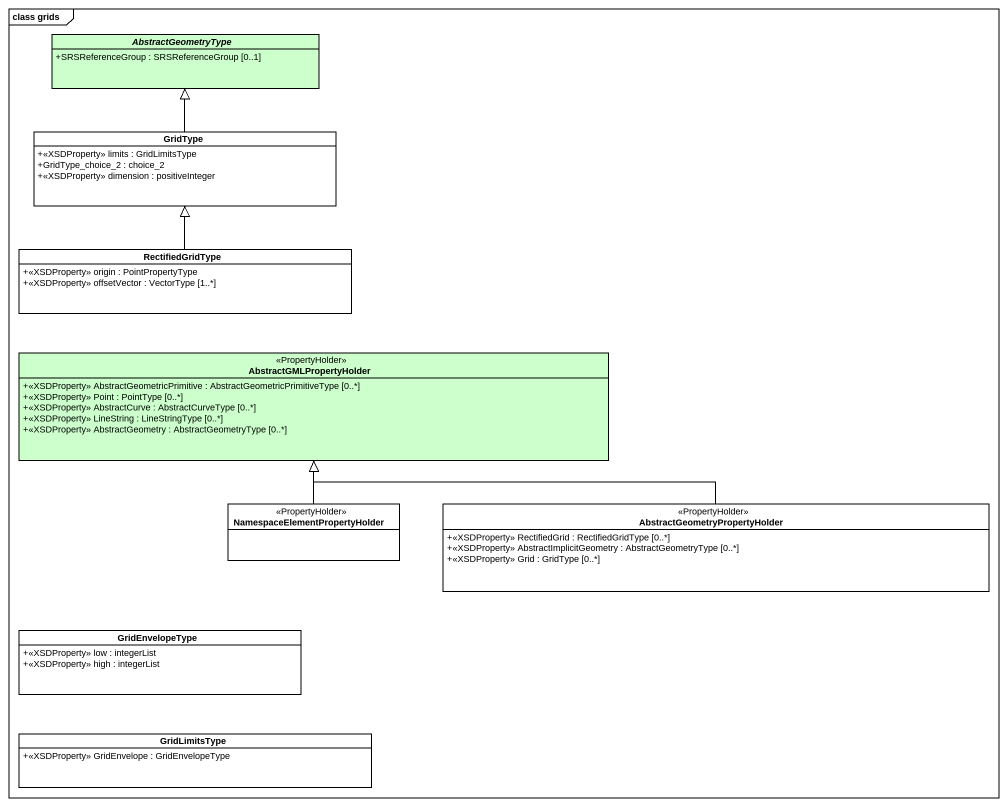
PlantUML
@startuml
mainframe class grids
hide circle
hide empty members
skinparam classAttributeIconSize 0
abstract class AbstractGeometryType #CCFFCC {
  +SRSReferenceGroup : SRSReferenceGroup [0..1]
}
class GridType {
  +<<XSDProperty>> limits : GridLimitsType
  +GridType_choice_2 : choice_2
  +<<XSDProperty>> dimension : positiveInteger
}
class RectifiedGridType {
  +<<XSDProperty>> origin : PointPropertyType
  +<<XSDProperty>> offsetVector : VectorType [1..*]
}
class AbstractGMLPropertyHolder <<PropertyHolder>> #CCFFCC {
  +<<XSDProperty>> AbstractGeometricPrimitive : AbstractGeometricPrimitiveType [0..*]
  +<<XSDProperty>> Point : PointType [0..*]
  +<<XSDProperty>> AbstractCurve : AbstractCurveType [0..*]
  +<<XSDProperty>> LineString : LineStringType [0..*]
  +<<XSDProperty>> AbstractGeometry : AbstractGeometryType [0..*]
}
class "NamespaceElementPropertyHolder" as NamespaceElementPropertyHold <<PropertyHolder>>
class "AbstractGeometryPropertyHolder" as AbstractGeometryPropertyHold <<PropertyHolder>> {
  +<<XSDProperty>> RectifiedGrid : RectifiedGridType [0..*]
  +<<XSDProperty>> AbstractImplicitGeometry : AbstractGeometryType [0..*]
  +<<XSDProperty>> Grid : GridType [0..*]
}
class GridEnvelopeType {
  +<<XSDProperty>> low : integerList
  +<<XSDProperty>> high : integerList
}
class GridLimitsType {
  +<<XSDProperty>> GridEnvelope : GridEnvelopeType
}
GridType -up-|> AbstractGeometryType
RectifiedGridType -up-|> GridType
NamespaceElementPropertyHold -up-|> AbstractGMLPropertyHolder
AbstractGeometryPropertyHold -left-|> AbstractGMLPropertyHolder
@enduml
